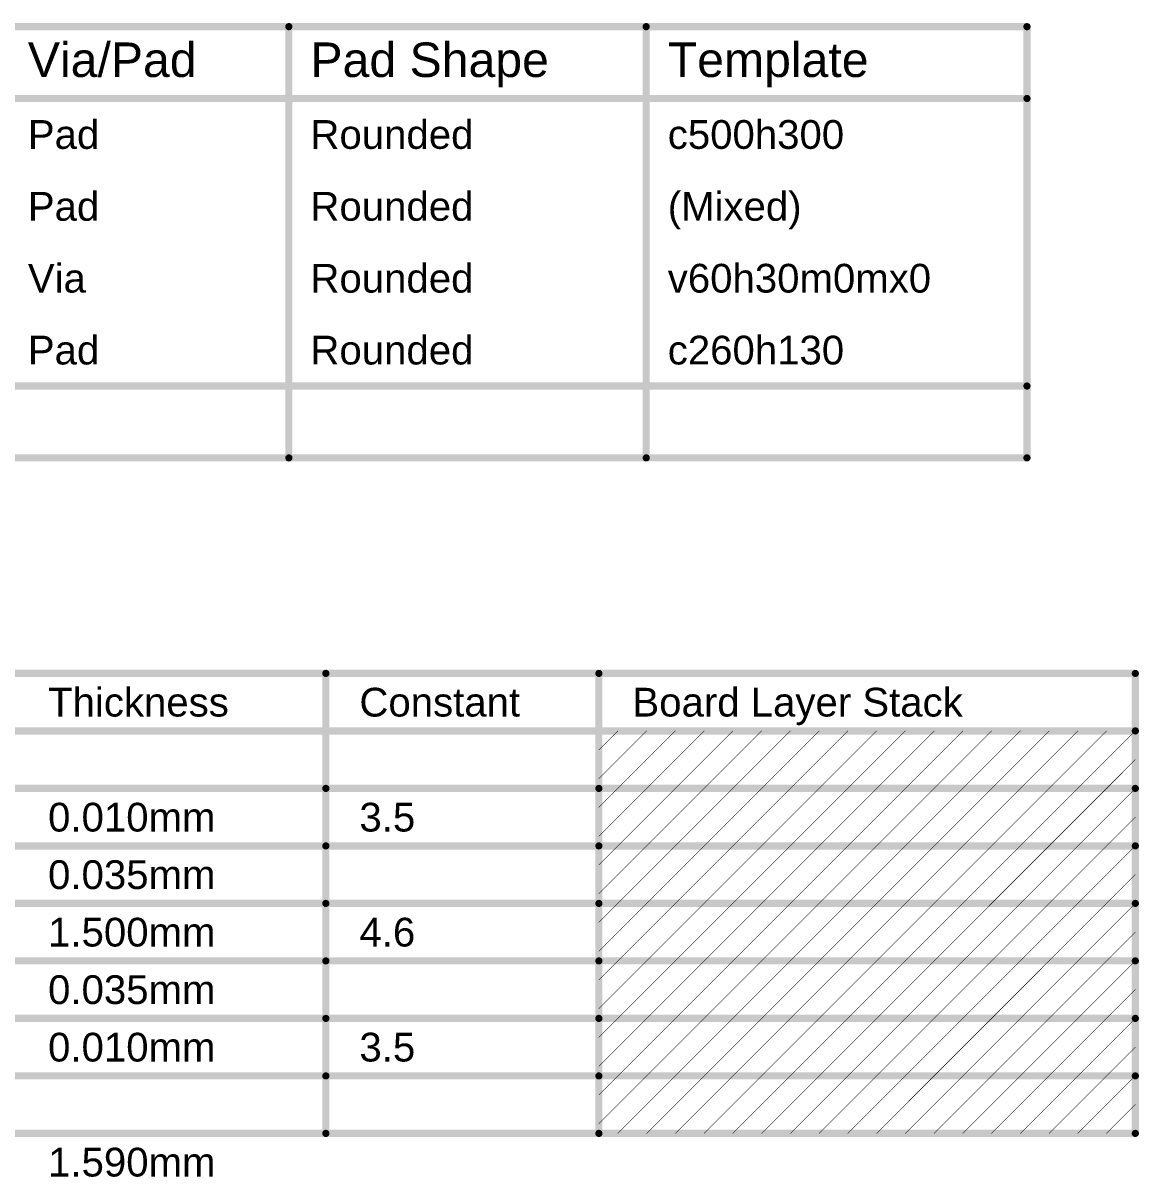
# Model space of a CAD drawing. Header units: inches. Extents: x -4 to 182, y -4 to 85.
# Drawn here: x 123.1 to 182.2, y 23.7 to 84.9 of the extents above; entities that cross this region are included whole.
import ezdxf

# ---------------------------------------------------------------- set-up
doc = ezdxf.new("R2010")
doc.units = ezdxf.units.IN
doc.layers.add('Drill Drawing', color=1, linetype='Continuous')
doc.layers.add('Fabrication', color=76, linetype='Continuous')
doc.styles.add('Arial', font='', dxfattribs={"height": 0.2})
doc.styles.get('Arial').set_extended_font_data('Arial')

msp = doc.modelspace()

# ---------------------------------------------------------------- linework, layer by layer
at = {"layer": 'Drill Drawing'}
for points in [[(-3.543, 84.696, 0.381, 0.381, 0), (176.291, 84.696, 0.381, 0.381, 0)], [(137.16, 61.836, 0.381, 0.381, 0), (137.16, 84.696, 0.381, 0.381, 0)], [(156.103, 61.836, 0.381, 0.381, 0), (156.103, 84.696, 0.381, 0.381, 0)], [(176.291, 61.836, 0.381, 0.381, 0), (176.291, 84.696, 0.381, 0.381, 0)], [(-3.543, 80.886, 0.381, 0.381, 0), (176.291, 80.886, 0.381, 0.381, 0)], [(-3.543, 65.646, 0.381, 0.381, 0), (176.291, 65.646, 0.381, 0.381, 0)], [(-3.543, 61.836, 0.381, 0.381, 0), (176.291, 61.836, 0.381, 0.381, 0)]]:
    msp.add_lwpolyline(points, format="xyseb", dxfattribs=at)
for points in [[(137.064, 84.696, 0.191, 0.191, 1), (137.255, 84.696, 0.191, 0.191, 1)], [(156.008, 84.696, 0.191, 0.191, 1), (156.198, 84.696, 0.191, 0.191, 1)], [(176.195, 84.696, 0.191, 0.191, 1), (176.386, 84.696, 0.191, 0.191, 1)], [(176.195, 84.696, 0.191, 0.191, 1), (176.386, 84.696, 0.191, 0.191, 1)], [(176.195, 80.886, 0.191, 0.191, 1), (176.386, 80.886, 0.191, 0.191, 1)], [(176.195, 65.646, 0.191, 0.191, 1), (176.386, 65.646, 0.191, 0.191, 1)], [(137.064, 61.836, 0.191, 0.191, 1), (137.255, 61.836, 0.191, 0.191, 1)], [(156.008, 61.836, 0.191, 0.191, 1), (156.198, 61.836, 0.191, 0.191, 1)], [(176.195, 61.836, 0.191, 0.191, 1), (176.386, 61.836, 0.191, 0.191, 1)], [(176.195, 61.836, 0.191, 0.191, 1), (176.386, 61.836, 0.191, 0.191, 1)]]:
    msp.add_lwpolyline(points, format="xyseb", close=True, dxfattribs=at)
at = {"layer": 'Fabrication'}
for points in [[(66.75, 50.411, 0.381, 0.381, 0), (182.035, 50.411, 0.381, 0.381, 0)], [(139.121, 26.027, 0.381, 0.381, 0), (139.121, 50.411, 0.381, 0.381, 0)], [(153.595, 26.027, 0.381, 0.381, 0), (153.595, 50.411, 0.381, 0.381, 0)], [(182.035, 26.027, 0.381, 0.381, 0), (182.035, 50.411, 0.381, 0.381, 0)], [(66.75, 47.363, 0.381, 0.381, 0), (182.035, 47.363, 0.381, 0.381, 0)], [(153.595, 46.355, 0.0254, 0.0254, 0), (154.603, 47.363, 0.0254, 0.0254, 0)], [(153.595, 44.831, 0.0254, 0.0254, 0), (156.127, 47.363, 0.0254, 0.0254, 0)], [(154.603, 44.315, 0.0254, 0.0254, 0), (157.651, 47.363, 0.0254, 0.0254, 0)], [(156.127, 44.315, 0.0254, 0.0254, 0), (159.175, 47.363, 0.0254, 0.0254, 0)], [(157.651, 44.315, 0.0254, 0.0254, 0), (160.699, 47.363, 0.0254, 0.0254, 0)], [(159.175, 44.315, 0.0254, 0.0254, 0), (162.223, 47.363, 0.0254, 0.0254, 0)], [(160.699, 44.315, 0.0254, 0.0254, 0), (163.747, 47.363, 0.0254, 0.0254, 0)], [(162.223, 44.315, 0.0254, 0.0254, 0), (165.271, 47.363, 0.0254, 0.0254, 0)], [(163.747, 44.315, 0.0254, 0.0254, 0), (166.795, 47.363, 0.0254, 0.0254, 0)], [(165.271, 44.315, 0.0254, 0.0254, 0), (168.319, 47.363, 0.0254, 0.0254, 0)], [(166.795, 44.315, 0.0254, 0.0254, 0), (169.843, 47.363, 0.0254, 0.0254, 0)], [(168.319, 44.315, 0.0254, 0.0254, 0), (171.367, 47.363, 0.0254, 0.0254, 0)], [(169.843, 44.315, 0.0254, 0.0254, 0), (172.891, 47.363, 0.0254, 0.0254, 0)], [(171.367, 44.315, 0.0254, 0.0254, 0), (174.415, 47.363, 0.0254, 0.0254, 0)], [(172.891, 44.315, 0.0254, 0.0254, 0), (175.939, 47.363, 0.0254, 0.0254, 0)], [(174.415, 44.315, 0.0254, 0.0254, 0), (177.463, 47.363, 0.0254, 0.0254, 0)], [(175.939, 44.315, 0.0254, 0.0254, 0), (178.987, 47.363, 0.0254, 0.0254, 0)], [(177.463, 44.315, 0.0254, 0.0254, 0), (180.511, 47.363, 0.0254, 0.0254, 0)], [(178.987, 44.315, 0.0254, 0.0254, 0), (182.035, 47.363, 0.0254, 0.0254, 0)], [(180.511, 44.315, 0.0254, 0.0254, 0), (182.035, 45.839, 0.0254, 0.0254, 0)], [(122.615, 44.315, 0.381, 0.381, 0), (139.121, 44.315, 0.381, 0.381, 0)], [(139.121, 44.315, 0.381, 0.381, 0), (153.595, 44.315, 0.381, 0.381, 0)], [(153.595, 44.315, 0.381, 0.381, 0), (182.035, 44.315, 0.381, 0.381, 0)], [(153.595, 43.307, 0.0254, 0.0254, 0), (154.603, 44.315, 0.0254, 0.0254, 0)], [(153.595, 41.783, 0.0254, 0.0254, 0), (156.127, 44.315, 0.0254, 0.0254, 0)], [(154.603, 41.267, 0.0254, 0.0254, 0), (157.651, 44.315, 0.0254, 0.0254, 0)], [(156.127, 41.267, 0.0254, 0.0254, 0), (159.175, 44.315, 0.0254, 0.0254, 0)], [(157.651, 41.267, 0.0254, 0.0254, 0), (160.699, 44.315, 0.0254, 0.0254, 0)], [(159.175, 41.267, 0.0254, 0.0254, 0), (162.223, 44.315, 0.0254, 0.0254, 0)], [(160.699, 41.267, 0.0254, 0.0254, 0), (163.747, 44.315, 0.0254, 0.0254, 0)], [(162.223, 41.267, 0.0254, 0.0254, 0), (165.271, 44.315, 0.0254, 0.0254, 0)], [(163.747, 41.267, 0.0254, 0.0254, 0), (166.795, 44.315, 0.0254, 0.0254, 0)], [(165.271, 41.267, 0.0254, 0.0254, 0), (168.319, 44.315, 0.0254, 0.0254, 0)], [(166.795, 41.267, 0.0254, 0.0254, 0), (169.843, 44.315, 0.0254, 0.0254, 0)], [(168.319, 41.267, 0.0254, 0.0254, 0), (171.367, 44.315, 0.0254, 0.0254, 0)], [(169.843, 41.267, 0.0254, 0.0254, 0), (172.891, 44.315, 0.0254, 0.0254, 0)], [(171.367, 41.267, 0.0254, 0.0254, 0), (174.415, 44.315, 0.0254, 0.0254, 0)], [(172.891, 41.267, 0.0254, 0.0254, 0), (175.939, 44.315, 0.0254, 0.0254, 0)], [(174.415, 41.267, 0.0254, 0.0254, 0), (177.463, 44.315, 0.0254, 0.0254, 0)], [(175.939, 41.267, 0.0254, 0.0254, 0), (178.987, 44.315, 0.0254, 0.0254, 0)], [(177.463, 41.267, 0.0254, 0.0254, 0), (180.511, 44.315, 0.0254, 0.0254, 0)], [(178.987, 41.267, 0.0254, 0.0254, 0), (182.035, 44.315, 0.0254, 0.0254, 0)], [(180.511, 41.267, 0.0254, 0.0254, 0), (182.035, 42.791, 0.0254, 0.0254, 0)], [(122.615, 41.267, 0.381, 0.381, 0), (139.121, 41.267, 0.381, 0.381, 0)], [(139.121, 41.267, 0.381, 0.381, 0), (153.595, 41.267, 0.381, 0.381, 0)], [(153.595, 41.267, 0.381, 0.381, 0), (182.035, 41.267, 0.381, 0.381, 0)], [(153.595, 40.259, 0.0254, 0.0254, 0), (154.603, 41.267, 0.0254, 0.0254, 0)], [(153.595, 38.735, 0.0254, 0.0254, 0), (156.127, 41.267, 0.0254, 0.0254, 0)], [(154.603, 38.219, 0.0254, 0.0254, 0), (157.651, 41.267, 0.0254, 0.0254, 0)], [(156.127, 38.219, 0.0254, 0.0254, 0), (159.175, 41.267, 0.0254, 0.0254, 0)], [(157.651, 38.219, 0.0254, 0.0254, 0), (160.699, 41.267, 0.0254, 0.0254, 0)], [(159.175, 38.219, 0.0254, 0.0254, 0), (162.223, 41.267, 0.0254, 0.0254, 0)], [(160.699, 38.219, 0.0254, 0.0254, 0), (163.747, 41.267, 0.0254, 0.0254, 0)], [(162.223, 38.219, 0.0254, 0.0254, 0), (165.271, 41.267, 0.0254, 0.0254, 0)], [(163.747, 38.219, 0.0254, 0.0254, 0), (166.795, 41.267, 0.0254, 0.0254, 0)], [(165.271, 38.219, 0.0254, 0.0254, 0), (168.319, 41.267, 0.0254, 0.0254, 0)], [(166.795, 38.219, 0.0254, 0.0254, 0), (169.843, 41.267, 0.0254, 0.0254, 0)], [(168.319, 38.219, 0.0254, 0.0254, 0), (171.367, 41.267, 0.0254, 0.0254, 0)], [(169.843, 38.219, 0.0254, 0.0254, 0), (172.891, 41.267, 0.0254, 0.0254, 0)], [(171.367, 38.219, 0.0254, 0.0254, 0), (174.415, 41.267, 0.0254, 0.0254, 0)], [(172.891, 38.219, 0.0254, 0.0254, 0), (175.939, 41.267, 0.0254, 0.0254, 0)], [(174.415, 38.219, 0.0254, 0.0254, 0), (177.463, 41.267, 0.0254, 0.0254, 0)], [(175.939, 38.219, 0.0254, 0.0254, 0), (178.987, 41.267, 0.0254, 0.0254, 0)], [(177.463, 38.219, 0.0254, 0.0254, 0), (180.511, 41.267, 0.0254, 0.0254, 0)], [(178.987, 38.219, 0.0254, 0.0254, 0), (182.035, 41.267, 0.0254, 0.0254, 0)], [(180.511, 38.219, 0.0254, 0.0254, 0), (182.035, 39.743, 0.0254, 0.0254, 0)], [(122.615, 38.219, 0.381, 0.381, 0), (139.121, 38.219, 0.381, 0.381, 0)], [(139.121, 38.219, 0.381, 0.381, 0), (153.595, 38.219, 0.381, 0.381, 0)], [(153.595, 38.219, 0.381, 0.381, 0), (182.035, 38.219, 0.381, 0.381, 0)], [(153.595, 37.211, 0.0254, 0.0254, 0), (154.603, 38.219, 0.0254, 0.0254, 0)], [(153.595, 35.687, 0.0254, 0.0254, 0), (156.127, 38.219, 0.0254, 0.0254, 0)], [(154.603, 35.171, 0.0254, 0.0254, 0), (157.651, 38.219, 0.0254, 0.0254, 0)], [(156.127, 35.171, 0.0254, 0.0254, 0), (159.175, 38.219, 0.0254, 0.0254, 0)], [(157.651, 35.171, 0.0254, 0.0254, 0), (160.699, 38.219, 0.0254, 0.0254, 0)], [(159.175, 35.171, 0.0254, 0.0254, 0), (162.223, 38.219, 0.0254, 0.0254, 0)], [(160.699, 35.171, 0.0254, 0.0254, 0), (163.747, 38.219, 0.0254, 0.0254, 0)], [(162.223, 35.171, 0.0254, 0.0254, 0), (165.271, 38.219, 0.0254, 0.0254, 0)], [(163.747, 35.171, 0.0254, 0.0254, 0), (166.795, 38.219, 0.0254, 0.0254, 0)], [(165.271, 35.171, 0.0254, 0.0254, 0), (168.319, 38.219, 0.0254, 0.0254, 0)], [(166.795, 35.171, 0.0254, 0.0254, 0), (169.843, 38.219, 0.0254, 0.0254, 0)], [(168.319, 35.171, 0.0254, 0.0254, 0), (171.367, 38.219, 0.0254, 0.0254, 0)], [(169.843, 35.171, 0.0254, 0.0254, 0), (172.891, 38.219, 0.0254, 0.0254, 0)], [(171.367, 35.171, 0.0254, 0.0254, 0), (174.415, 38.219, 0.0254, 0.0254, 0)], [(172.891, 35.171, 0.0254, 0.0254, 0), (175.939, 38.219, 0.0254, 0.0254, 0)], [(174.415, 35.171, 0.0254, 0.0254, 0), (177.463, 38.219, 0.0254, 0.0254, 0)], [(175.939, 35.171, 0.0254, 0.0254, 0), (178.987, 38.219, 0.0254, 0.0254, 0)], [(177.463, 35.171, 0.0254, 0.0254, 0), (180.511, 38.219, 0.0254, 0.0254, 0)], [(178.987, 35.171, 0.0254, 0.0254, 0), (182.035, 38.219, 0.0254, 0.0254, 0)], [(180.511, 35.171, 0.0254, 0.0254, 0), (182.035, 36.695, 0.0254, 0.0254, 0)], [(122.615, 35.171, 0.381, 0.381, 0), (139.121, 35.171, 0.381, 0.381, 0)], [(139.121, 35.171, 0.381, 0.381, 0), (153.595, 35.171, 0.381, 0.381, 0)], [(153.595, 35.171, 0.381, 0.381, 0), (182.035, 35.171, 0.381, 0.381, 0)], [(153.595, 34.163, 0.0254, 0.0254, 0), (154.603, 35.171, 0.0254, 0.0254, 0)], [(153.595, 32.639, 0.0254, 0.0254, 0), (156.127, 35.171, 0.0254, 0.0254, 0)], [(154.603, 32.123, 0.0254, 0.0254, 0), (157.651, 35.171, 0.0254, 0.0254, 0)], [(156.127, 32.123, 0.0254, 0.0254, 0), (159.175, 35.171, 0.0254, 0.0254, 0)], [(157.651, 32.123, 0.0254, 0.0254, 0), (160.699, 35.171, 0.0254, 0.0254, 0)], [(159.175, 32.123, 0.0254, 0.0254, 0), (162.223, 35.171, 0.0254, 0.0254, 0)], [(160.699, 32.123, 0.0254, 0.0254, 0), (163.747, 35.171, 0.0254, 0.0254, 0)], [(162.223, 32.123, 0.0254, 0.0254, 0), (165.271, 35.171, 0.0254, 0.0254, 0)], [(163.747, 32.123, 0.0254, 0.0254, 0), (166.795, 35.171, 0.0254, 0.0254, 0)], [(165.271, 32.123, 0.0254, 0.0254, 0), (168.319, 35.171, 0.0254, 0.0254, 0)], [(166.795, 32.123, 0.0254, 0.0254, 0), (169.843, 35.171, 0.0254, 0.0254, 0)], [(168.319, 32.123, 0.0254, 0.0254, 0), (171.367, 35.171, 0.0254, 0.0254, 0)], [(169.843, 32.123, 0.0254, 0.0254, 0), (172.891, 35.171, 0.0254, 0.0254, 0)], [(171.367, 32.123, 0.0254, 0.0254, 0), (174.415, 35.171, 0.0254, 0.0254, 0)], [(172.891, 32.123, 0.0254, 0.0254, 0), (175.939, 35.171, 0.0254, 0.0254, 0)], [(174.415, 32.123, 0.0254, 0.0254, 0), (177.463, 35.171, 0.0254, 0.0254, 0)], [(175.939, 32.123, 0.0254, 0.0254, 0), (178.987, 35.171, 0.0254, 0.0254, 0)], [(177.463, 32.123, 0.0254, 0.0254, 0), (180.511, 35.171, 0.0254, 0.0254, 0)], [(178.987, 32.123, 0.0254, 0.0254, 0), (182.035, 35.171, 0.0254, 0.0254, 0)], [(180.511, 32.123, 0.0254, 0.0254, 0), (182.035, 33.647, 0.0254, 0.0254, 0)], [(122.615, 32.123, 0.381, 0.381, 0), (139.121, 32.123, 0.381, 0.381, 0)], [(139.121, 32.123, 0.381, 0.381, 0), (153.595, 32.123, 0.381, 0.381, 0)], [(153.595, 32.123, 0.381, 0.381, 0), (182.035, 32.123, 0.381, 0.381, 0)], [(153.595, 31.115, 0.0254, 0.0254, 0), (154.603, 32.123, 0.0254, 0.0254, 0)], [(153.595, 29.591, 0.0254, 0.0254, 0), (156.127, 32.123, 0.0254, 0.0254, 0)], [(154.603, 29.075, 0.0254, 0.0254, 0), (157.651, 32.123, 0.0254, 0.0254, 0)], [(156.127, 29.075, 0.0254, 0.0254, 0), (159.175, 32.123, 0.0254, 0.0254, 0)], [(157.651, 29.075, 0.0254, 0.0254, 0), (160.699, 32.123, 0.0254, 0.0254, 0)], [(159.175, 29.075, 0.0254, 0.0254, 0), (162.223, 32.123, 0.0254, 0.0254, 0)], [(160.699, 29.075, 0.0254, 0.0254, 0), (163.747, 32.123, 0.0254, 0.0254, 0)], [(162.223, 29.075, 0.0254, 0.0254, 0), (165.271, 32.123, 0.0254, 0.0254, 0)], [(163.747, 29.075, 0.0254, 0.0254, 0), (166.795, 32.123, 0.0254, 0.0254, 0)], [(165.271, 29.075, 0.0254, 0.0254, 0), (168.319, 32.123, 0.0254, 0.0254, 0)], [(166.795, 29.075, 0.0254, 0.0254, 0), (169.843, 32.123, 0.0254, 0.0254, 0)], [(168.319, 29.075, 0.0254, 0.0254, 0), (171.367, 32.123, 0.0254, 0.0254, 0)], [(169.843, 29.075, 0.0254, 0.0254, 0), (172.891, 32.123, 0.0254, 0.0254, 0)], [(171.367, 29.075, 0.0254, 0.0254, 0), (174.415, 32.123, 0.0254, 0.0254, 0)], [(172.891, 29.075, 0.0254, 0.0254, 0), (175.939, 32.123, 0.0254, 0.0254, 0)], [(174.415, 29.075, 0.0254, 0.0254, 0), (177.463, 32.123, 0.0254, 0.0254, 0)], [(175.939, 29.075, 0.0254, 0.0254, 0), (178.987, 32.123, 0.0254, 0.0254, 0)], [(177.463, 29.075, 0.0254, 0.0254, 0), (180.511, 32.123, 0.0254, 0.0254, 0)], [(178.987, 29.075, 0.0254, 0.0254, 0), (182.035, 32.123, 0.0254, 0.0254, 0)], [(180.511, 29.075, 0.0254, 0.0254, 0), (182.035, 30.599, 0.0254, 0.0254, 0)], [(122.615, 29.075, 0.381, 0.381, 0), (139.121, 29.075, 0.381, 0.381, 0)], [(139.121, 29.075, 0.381, 0.381, 0), (153.595, 29.075, 0.381, 0.381, 0)], [(153.595, 29.075, 0.381, 0.381, 0), (182.035, 29.075, 0.381, 0.381, 0)], [(153.595, 28.067, 0.0254, 0.0254, 0), (154.603, 29.075, 0.0254, 0.0254, 0)], [(153.595, 26.543, 0.0254, 0.0254, 0), (156.127, 29.075, 0.0254, 0.0254, 0)], [(154.603, 26.027, 0.0254, 0.0254, 0), (157.651, 29.075, 0.0254, 0.0254, 0)], [(156.127, 26.027, 0.0254, 0.0254, 0), (159.175, 29.075, 0.0254, 0.0254, 0)], [(157.651, 26.027, 0.0254, 0.0254, 0), (160.699, 29.075, 0.0254, 0.0254, 0)], [(159.175, 26.027, 0.0254, 0.0254, 0), (162.223, 29.075, 0.0254, 0.0254, 0)], [(160.699, 26.027, 0.0254, 0.0254, 0), (163.747, 29.075, 0.0254, 0.0254, 0)], [(162.223, 26.027, 0.0254, 0.0254, 0), (165.271, 29.075, 0.0254, 0.0254, 0)], [(163.747, 26.027, 0.0254, 0.0254, 0), (166.795, 29.075, 0.0254, 0.0254, 0)], [(165.271, 26.027, 0.0254, 0.0254, 0), (168.319, 29.075, 0.0254, 0.0254, 0)], [(166.795, 26.027, 0.0254, 0.0254, 0), (169.843, 29.075, 0.0254, 0.0254, 0)], [(168.319, 26.027, 0.0254, 0.0254, 0), (171.367, 29.075, 0.0254, 0.0254, 0)], [(169.843, 26.027, 0.0254, 0.0254, 0), (172.891, 29.075, 0.0254, 0.0254, 0)], [(171.367, 26.027, 0.0254, 0.0254, 0), (174.415, 29.075, 0.0254, 0.0254, 0)], [(172.891, 26.027, 0.0254, 0.0254, 0), (175.939, 29.075, 0.0254, 0.0254, 0)], [(174.415, 26.027, 0.0254, 0.0254, 0), (177.463, 29.075, 0.0254, 0.0254, 0)], [(175.939, 26.027, 0.0254, 0.0254, 0), (178.987, 29.075, 0.0254, 0.0254, 0)], [(177.463, 26.027, 0.0254, 0.0254, 0), (180.511, 29.075, 0.0254, 0.0254, 0)], [(178.987, 26.027, 0.0254, 0.0254, 0), (182.035, 29.075, 0.0254, 0.0254, 0)], [(180.511, 26.027, 0.0254, 0.0254, 0), (182.035, 27.551, 0.0254, 0.0254, 0)], [(122.615, 26.027, 0.381, 0.381, 0), (139.121, 26.027, 0.381, 0.381, 0)], [(139.121, 26.027, 0.381, 0.381, 0), (153.595, 26.027, 0.381, 0.381, 0)], [(153.595, 26.027, 0.381, 0.381, 0), (182.035, 26.027, 0.381, 0.381, 0)]]:
    msp.add_lwpolyline(points, format="xyseb", dxfattribs=at)
for points in [[(139.025, 50.411, 0.191, 0.191, 1), (139.216, 50.411, 0.191, 0.191, 1)], [(153.5, 50.411, 0.191, 0.191, 1), (153.69, 50.411, 0.191, 0.191, 1)], [(181.94, 50.411, 0.191, 0.191, 1), (182.13, 50.411, 0.191, 0.191, 1)], [(181.94, 50.411, 0.191, 0.191, 1), (182.13, 50.411, 0.191, 0.191, 1)], [(154.597, 47.363, 0.0127, 0.0127, 1), (154.609, 47.363, 0.0127, 0.0127, 1)], [(156.121, 47.363, 0.0127, 0.0127, 1), (156.133, 47.363, 0.0127, 0.0127, 1)], [(157.645, 47.363, 0.0127, 0.0127, 1), (157.657, 47.363, 0.0127, 0.0127, 1)], [(159.169, 47.363, 0.0127, 0.0127, 1), (159.181, 47.363, 0.0127, 0.0127, 1)], [(160.693, 47.363, 0.0127, 0.0127, 1), (160.705, 47.363, 0.0127, 0.0127, 1)], [(162.217, 47.363, 0.0127, 0.0127, 1), (162.229, 47.363, 0.0127, 0.0127, 1)], [(163.741, 47.363, 0.0127, 0.0127, 1), (163.753, 47.363, 0.0127, 0.0127, 1)], [(165.265, 47.363, 0.0127, 0.0127, 1), (165.277, 47.363, 0.0127, 0.0127, 1)], [(166.789, 47.363, 0.0127, 0.0127, 1), (166.801, 47.363, 0.0127, 0.0127, 1)], [(168.313, 47.363, 0.0127, 0.0127, 1), (168.325, 47.363, 0.0127, 0.0127, 1)], [(169.837, 47.363, 0.0127, 0.0127, 1), (169.849, 47.363, 0.0127, 0.0127, 1)], [(171.361, 47.363, 0.0127, 0.0127, 1), (171.373, 47.363, 0.0127, 0.0127, 1)], [(172.885, 47.363, 0.0127, 0.0127, 1), (172.897, 47.363, 0.0127, 0.0127, 1)], [(174.409, 47.363, 0.0127, 0.0127, 1), (174.421, 47.363, 0.0127, 0.0127, 1)], [(175.933, 47.363, 0.0127, 0.0127, 1), (175.945, 47.363, 0.0127, 0.0127, 1)], [(177.457, 47.363, 0.0127, 0.0127, 1), (177.469, 47.363, 0.0127, 0.0127, 1)], [(178.981, 47.363, 0.0127, 0.0127, 1), (178.993, 47.363, 0.0127, 0.0127, 1)], [(180.505, 47.363, 0.0127, 0.0127, 1), (180.517, 47.363, 0.0127, 0.0127, 1)], [(181.94, 47.363, 0.191, 0.191, 1), (182.13, 47.363, 0.191, 0.191, 1)], [(182.029, 47.363, 0.0127, 0.0127, 1), (182.041, 47.363, 0.0127, 0.0127, 1)], [(153.589, 46.355, 0.0127, 0.0127, 1), (153.602, 46.355, 0.0127, 0.0127, 1)], [(182.029, 45.839, 0.0127, 0.0127, 1), (182.041, 45.839, 0.0127, 0.0127, 1)], [(153.589, 44.831, 0.0127, 0.0127, 1), (153.602, 44.831, 0.0127, 0.0127, 1)], [(139.025, 44.315, 0.191, 0.191, 1), (139.216, 44.315, 0.191, 0.191, 1)], [(139.025, 44.315, 0.191, 0.191, 1), (139.216, 44.315, 0.191, 0.191, 1)], [(153.5, 44.315, 0.191, 0.191, 1), (153.69, 44.315, 0.191, 0.191, 1)], [(153.5, 44.315, 0.191, 0.191, 1), (153.69, 44.315, 0.191, 0.191, 1)], [(154.597, 44.315, 0.0127, 0.0127, 1), (154.609, 44.315, 0.0127, 0.0127, 1)], [(154.597, 44.315, 0.0127, 0.0127, 1), (154.609, 44.315, 0.0127, 0.0127, 1)], [(156.121, 44.315, 0.0127, 0.0127, 1), (156.133, 44.315, 0.0127, 0.0127, 1)], [(156.121, 44.315, 0.0127, 0.0127, 1), (156.133, 44.315, 0.0127, 0.0127, 1)], [(157.645, 44.315, 0.0127, 0.0127, 1), (157.657, 44.315, 0.0127, 0.0127, 1)], [(157.645, 44.315, 0.0127, 0.0127, 1), (157.657, 44.315, 0.0127, 0.0127, 1)], [(159.169, 44.315, 0.0127, 0.0127, 1), (159.181, 44.315, 0.0127, 0.0127, 1)], [(159.169, 44.315, 0.0127, 0.0127, 1), (159.181, 44.315, 0.0127, 0.0127, 1)], [(160.693, 44.315, 0.0127, 0.0127, 1), (160.705, 44.315, 0.0127, 0.0127, 1)], [(160.693, 44.315, 0.0127, 0.0127, 1), (160.705, 44.315, 0.0127, 0.0127, 1)], [(162.217, 44.315, 0.0127, 0.0127, 1), (162.229, 44.315, 0.0127, 0.0127, 1)], [(162.217, 44.315, 0.0127, 0.0127, 1), (162.229, 44.315, 0.0127, 0.0127, 1)], [(163.741, 44.315, 0.0127, 0.0127, 1), (163.753, 44.315, 0.0127, 0.0127, 1)], [(163.741, 44.315, 0.0127, 0.0127, 1), (163.753, 44.315, 0.0127, 0.0127, 1)], [(165.265, 44.315, 0.0127, 0.0127, 1), (165.277, 44.315, 0.0127, 0.0127, 1)], [(165.265, 44.315, 0.0127, 0.0127, 1), (165.277, 44.315, 0.0127, 0.0127, 1)], [(166.789, 44.315, 0.0127, 0.0127, 1), (166.801, 44.315, 0.0127, 0.0127, 1)], [(166.789, 44.315, 0.0127, 0.0127, 1), (166.801, 44.315, 0.0127, 0.0127, 1)], [(168.313, 44.315, 0.0127, 0.0127, 1), (168.325, 44.315, 0.0127, 0.0127, 1)], [(168.313, 44.315, 0.0127, 0.0127, 1), (168.325, 44.315, 0.0127, 0.0127, 1)], [(169.837, 44.315, 0.0127, 0.0127, 1), (169.849, 44.315, 0.0127, 0.0127, 1)], [(169.837, 44.315, 0.0127, 0.0127, 1), (169.849, 44.315, 0.0127, 0.0127, 1)], [(171.361, 44.315, 0.0127, 0.0127, 1), (171.373, 44.315, 0.0127, 0.0127, 1)], [(171.361, 44.315, 0.0127, 0.0127, 1), (171.373, 44.315, 0.0127, 0.0127, 1)], [(172.885, 44.315, 0.0127, 0.0127, 1), (172.897, 44.315, 0.0127, 0.0127, 1)], [(172.885, 44.315, 0.0127, 0.0127, 1), (172.897, 44.315, 0.0127, 0.0127, 1)], [(174.409, 44.315, 0.0127, 0.0127, 1), (174.421, 44.315, 0.0127, 0.0127, 1)], [(174.409, 44.315, 0.0127, 0.0127, 1), (174.421, 44.315, 0.0127, 0.0127, 1)], [(175.933, 44.315, 0.0127, 0.0127, 1), (175.945, 44.315, 0.0127, 0.0127, 1)], [(175.933, 44.315, 0.0127, 0.0127, 1), (175.945, 44.315, 0.0127, 0.0127, 1)], [(177.457, 44.315, 0.0127, 0.0127, 1), (177.469, 44.315, 0.0127, 0.0127, 1)], [(177.457, 44.315, 0.0127, 0.0127, 1), (177.469, 44.315, 0.0127, 0.0127, 1)], [(178.981, 44.315, 0.0127, 0.0127, 1), (178.993, 44.315, 0.0127, 0.0127, 1)], [(178.981, 44.315, 0.0127, 0.0127, 1), (178.993, 44.315, 0.0127, 0.0127, 1)], [(180.505, 44.315, 0.0127, 0.0127, 1), (180.517, 44.315, 0.0127, 0.0127, 1)], [(180.505, 44.315, 0.0127, 0.0127, 1), (180.517, 44.315, 0.0127, 0.0127, 1)], [(181.94, 44.315, 0.191, 0.191, 1), (182.13, 44.315, 0.191, 0.191, 1)], [(182.029, 44.315, 0.0127, 0.0127, 1), (182.041, 44.315, 0.0127, 0.0127, 1)], [(153.589, 43.307, 0.0127, 0.0127, 1), (153.602, 43.307, 0.0127, 0.0127, 1)], [(182.029, 42.791, 0.0127, 0.0127, 1), (182.041, 42.791, 0.0127, 0.0127, 1)], [(153.589, 41.783, 0.0127, 0.0127, 1), (153.602, 41.783, 0.0127, 0.0127, 1)], [(139.025, 41.267, 0.191, 0.191, 1), (139.216, 41.267, 0.191, 0.191, 1)], [(139.025, 41.267, 0.191, 0.191, 1), (139.216, 41.267, 0.191, 0.191, 1)], [(153.5, 41.267, 0.191, 0.191, 1), (153.69, 41.267, 0.191, 0.191, 1)], [(153.5, 41.267, 0.191, 0.191, 1), (153.69, 41.267, 0.191, 0.191, 1)], [(154.597, 41.267, 0.0127, 0.0127, 1), (154.609, 41.267, 0.0127, 0.0127, 1)], [(154.597, 41.267, 0.0127, 0.0127, 1), (154.609, 41.267, 0.0127, 0.0127, 1)], [(156.121, 41.267, 0.0127, 0.0127, 1), (156.133, 41.267, 0.0127, 0.0127, 1)], [(156.121, 41.267, 0.0127, 0.0127, 1), (156.133, 41.267, 0.0127, 0.0127, 1)], [(157.645, 41.267, 0.0127, 0.0127, 1), (157.657, 41.267, 0.0127, 0.0127, 1)], [(157.645, 41.267, 0.0127, 0.0127, 1), (157.657, 41.267, 0.0127, 0.0127, 1)], [(159.169, 41.267, 0.0127, 0.0127, 1), (159.181, 41.267, 0.0127, 0.0127, 1)], [(159.169, 41.267, 0.0127, 0.0127, 1), (159.181, 41.267, 0.0127, 0.0127, 1)], [(160.693, 41.267, 0.0127, 0.0127, 1), (160.705, 41.267, 0.0127, 0.0127, 1)], [(160.693, 41.267, 0.0127, 0.0127, 1), (160.705, 41.267, 0.0127, 0.0127, 1)], [(162.217, 41.267, 0.0127, 0.0127, 1), (162.229, 41.267, 0.0127, 0.0127, 1)], [(162.217, 41.267, 0.0127, 0.0127, 1), (162.229, 41.267, 0.0127, 0.0127, 1)], [(163.741, 41.267, 0.0127, 0.0127, 1), (163.753, 41.267, 0.0127, 0.0127, 1)], [(163.741, 41.267, 0.0127, 0.0127, 1), (163.753, 41.267, 0.0127, 0.0127, 1)], [(165.265, 41.267, 0.0127, 0.0127, 1), (165.277, 41.267, 0.0127, 0.0127, 1)], [(165.265, 41.267, 0.0127, 0.0127, 1), (165.277, 41.267, 0.0127, 0.0127, 1)], [(166.789, 41.267, 0.0127, 0.0127, 1), (166.801, 41.267, 0.0127, 0.0127, 1)], [(166.789, 41.267, 0.0127, 0.0127, 1), (166.801, 41.267, 0.0127, 0.0127, 1)], [(168.313, 41.267, 0.0127, 0.0127, 1), (168.325, 41.267, 0.0127, 0.0127, 1)], [(168.313, 41.267, 0.0127, 0.0127, 1), (168.325, 41.267, 0.0127, 0.0127, 1)], [(169.837, 41.267, 0.0127, 0.0127, 1), (169.849, 41.267, 0.0127, 0.0127, 1)], [(169.837, 41.267, 0.0127, 0.0127, 1), (169.849, 41.267, 0.0127, 0.0127, 1)], [(171.361, 41.267, 0.0127, 0.0127, 1), (171.373, 41.267, 0.0127, 0.0127, 1)], [(171.361, 41.267, 0.0127, 0.0127, 1), (171.373, 41.267, 0.0127, 0.0127, 1)], [(172.885, 41.267, 0.0127, 0.0127, 1), (172.897, 41.267, 0.0127, 0.0127, 1)], [(172.885, 41.267, 0.0127, 0.0127, 1), (172.897, 41.267, 0.0127, 0.0127, 1)], [(174.409, 41.267, 0.0127, 0.0127, 1), (174.421, 41.267, 0.0127, 0.0127, 1)], [(174.409, 41.267, 0.0127, 0.0127, 1), (174.421, 41.267, 0.0127, 0.0127, 1)], [(175.933, 41.267, 0.0127, 0.0127, 1), (175.945, 41.267, 0.0127, 0.0127, 1)], [(175.933, 41.267, 0.0127, 0.0127, 1), (175.945, 41.267, 0.0127, 0.0127, 1)], [(177.457, 41.267, 0.0127, 0.0127, 1), (177.469, 41.267, 0.0127, 0.0127, 1)], [(177.457, 41.267, 0.0127, 0.0127, 1), (177.469, 41.267, 0.0127, 0.0127, 1)], [(178.981, 41.267, 0.0127, 0.0127, 1), (178.993, 41.267, 0.0127, 0.0127, 1)], [(178.981, 41.267, 0.0127, 0.0127, 1), (178.993, 41.267, 0.0127, 0.0127, 1)], [(180.505, 41.267, 0.0127, 0.0127, 1), (180.517, 41.267, 0.0127, 0.0127, 1)], [(180.505, 41.267, 0.0127, 0.0127, 1), (180.517, 41.267, 0.0127, 0.0127, 1)], [(181.94, 41.267, 0.191, 0.191, 1), (182.13, 41.267, 0.191, 0.191, 1)], [(182.029, 41.267, 0.0127, 0.0127, 1), (182.041, 41.267, 0.0127, 0.0127, 1)], [(153.589, 40.259, 0.0127, 0.0127, 1), (153.602, 40.259, 0.0127, 0.0127, 1)], [(182.029, 39.743, 0.0127, 0.0127, 1), (182.041, 39.743, 0.0127, 0.0127, 1)], [(153.589, 38.735, 0.0127, 0.0127, 1), (153.602, 38.735, 0.0127, 0.0127, 1)], [(139.025, 38.219, 0.191, 0.191, 1), (139.216, 38.219, 0.191, 0.191, 1)], [(139.025, 38.219, 0.191, 0.191, 1), (139.216, 38.219, 0.191, 0.191, 1)], [(153.5, 38.219, 0.191, 0.191, 1), (153.69, 38.219, 0.191, 0.191, 1)], [(153.5, 38.219, 0.191, 0.191, 1), (153.69, 38.219, 0.191, 0.191, 1)], [(154.597, 38.219, 0.0127, 0.0127, 1), (154.609, 38.219, 0.0127, 0.0127, 1)], [(154.597, 38.219, 0.0127, 0.0127, 1), (154.609, 38.219, 0.0127, 0.0127, 1)], [(156.121, 38.219, 0.0127, 0.0127, 1), (156.133, 38.219, 0.0127, 0.0127, 1)], [(156.121, 38.219, 0.0127, 0.0127, 1), (156.133, 38.219, 0.0127, 0.0127, 1)], [(157.645, 38.219, 0.0127, 0.0127, 1), (157.657, 38.219, 0.0127, 0.0127, 1)], [(157.645, 38.219, 0.0127, 0.0127, 1), (157.657, 38.219, 0.0127, 0.0127, 1)], [(159.169, 38.219, 0.0127, 0.0127, 1), (159.181, 38.219, 0.0127, 0.0127, 1)], [(159.169, 38.219, 0.0127, 0.0127, 1), (159.181, 38.219, 0.0127, 0.0127, 1)], [(160.693, 38.219, 0.0127, 0.0127, 1), (160.705, 38.219, 0.0127, 0.0127, 1)], [(160.693, 38.219, 0.0127, 0.0127, 1), (160.705, 38.219, 0.0127, 0.0127, 1)], [(162.217, 38.219, 0.0127, 0.0127, 1), (162.229, 38.219, 0.0127, 0.0127, 1)], [(162.217, 38.219, 0.0127, 0.0127, 1), (162.229, 38.219, 0.0127, 0.0127, 1)], [(163.741, 38.219, 0.0127, 0.0127, 1), (163.753, 38.219, 0.0127, 0.0127, 1)], [(163.741, 38.219, 0.0127, 0.0127, 1), (163.753, 38.219, 0.0127, 0.0127, 1)], [(165.265, 38.219, 0.0127, 0.0127, 1), (165.277, 38.219, 0.0127, 0.0127, 1)], [(165.265, 38.219, 0.0127, 0.0127, 1), (165.277, 38.219, 0.0127, 0.0127, 1)], [(166.789, 38.219, 0.0127, 0.0127, 1), (166.801, 38.219, 0.0127, 0.0127, 1)], [(166.789, 38.219, 0.0127, 0.0127, 1), (166.801, 38.219, 0.0127, 0.0127, 1)], [(168.313, 38.219, 0.0127, 0.0127, 1), (168.325, 38.219, 0.0127, 0.0127, 1)], [(168.313, 38.219, 0.0127, 0.0127, 1), (168.325, 38.219, 0.0127, 0.0127, 1)], [(169.837, 38.219, 0.0127, 0.0127, 1), (169.849, 38.219, 0.0127, 0.0127, 1)], [(169.837, 38.219, 0.0127, 0.0127, 1), (169.849, 38.219, 0.0127, 0.0127, 1)], [(171.361, 38.219, 0.0127, 0.0127, 1), (171.373, 38.219, 0.0127, 0.0127, 1)], [(171.361, 38.219, 0.0127, 0.0127, 1), (171.373, 38.219, 0.0127, 0.0127, 1)], [(172.885, 38.219, 0.0127, 0.0127, 1), (172.897, 38.219, 0.0127, 0.0127, 1)], [(172.885, 38.219, 0.0127, 0.0127, 1), (172.897, 38.219, 0.0127, 0.0127, 1)], [(174.409, 38.219, 0.0127, 0.0127, 1), (174.421, 38.219, 0.0127, 0.0127, 1)], [(174.409, 38.219, 0.0127, 0.0127, 1), (174.421, 38.219, 0.0127, 0.0127, 1)], [(175.933, 38.219, 0.0127, 0.0127, 1), (175.945, 38.219, 0.0127, 0.0127, 1)], [(175.933, 38.219, 0.0127, 0.0127, 1), (175.945, 38.219, 0.0127, 0.0127, 1)], [(177.457, 38.219, 0.0127, 0.0127, 1), (177.469, 38.219, 0.0127, 0.0127, 1)], [(177.457, 38.219, 0.0127, 0.0127, 1), (177.469, 38.219, 0.0127, 0.0127, 1)], [(178.981, 38.219, 0.0127, 0.0127, 1), (178.993, 38.219, 0.0127, 0.0127, 1)], [(178.981, 38.219, 0.0127, 0.0127, 1), (178.993, 38.219, 0.0127, 0.0127, 1)], [(180.505, 38.219, 0.0127, 0.0127, 1), (180.517, 38.219, 0.0127, 0.0127, 1)], [(180.505, 38.219, 0.0127, 0.0127, 1), (180.517, 38.219, 0.0127, 0.0127, 1)], [(181.94, 38.219, 0.191, 0.191, 1), (182.13, 38.219, 0.191, 0.191, 1)], [(182.029, 38.219, 0.0127, 0.0127, 1), (182.041, 38.219, 0.0127, 0.0127, 1)], [(153.589, 37.211, 0.0127, 0.0127, 1), (153.602, 37.211, 0.0127, 0.0127, 1)], [(182.029, 36.695, 0.0127, 0.0127, 1), (182.041, 36.695, 0.0127, 0.0127, 1)], [(153.589, 35.687, 0.0127, 0.0127, 1), (153.602, 35.687, 0.0127, 0.0127, 1)], [(139.025, 35.171, 0.191, 0.191, 1), (139.216, 35.171, 0.191, 0.191, 1)], [(139.025, 35.171, 0.191, 0.191, 1), (139.216, 35.171, 0.191, 0.191, 1)], [(153.5, 35.171, 0.191, 0.191, 1), (153.69, 35.171, 0.191, 0.191, 1)], [(153.5, 35.171, 0.191, 0.191, 1), (153.69, 35.171, 0.191, 0.191, 1)], [(154.597, 35.171, 0.0127, 0.0127, 1), (154.609, 35.171, 0.0127, 0.0127, 1)], [(154.597, 35.171, 0.0127, 0.0127, 1), (154.609, 35.171, 0.0127, 0.0127, 1)], [(156.121, 35.171, 0.0127, 0.0127, 1), (156.133, 35.171, 0.0127, 0.0127, 1)], [(156.121, 35.171, 0.0127, 0.0127, 1), (156.133, 35.171, 0.0127, 0.0127, 1)], [(157.645, 35.171, 0.0127, 0.0127, 1), (157.657, 35.171, 0.0127, 0.0127, 1)], [(157.645, 35.171, 0.0127, 0.0127, 1), (157.657, 35.171, 0.0127, 0.0127, 1)], [(159.169, 35.171, 0.0127, 0.0127, 1), (159.181, 35.171, 0.0127, 0.0127, 1)], [(159.169, 35.171, 0.0127, 0.0127, 1), (159.181, 35.171, 0.0127, 0.0127, 1)], [(160.693, 35.171, 0.0127, 0.0127, 1), (160.705, 35.171, 0.0127, 0.0127, 1)], [(160.693, 35.171, 0.0127, 0.0127, 1), (160.705, 35.171, 0.0127, 0.0127, 1)], [(162.217, 35.171, 0.0127, 0.0127, 1), (162.229, 35.171, 0.0127, 0.0127, 1)], [(162.217, 35.171, 0.0127, 0.0127, 1), (162.229, 35.171, 0.0127, 0.0127, 1)], [(163.741, 35.171, 0.0127, 0.0127, 1), (163.753, 35.171, 0.0127, 0.0127, 1)], [(163.741, 35.171, 0.0127, 0.0127, 1), (163.753, 35.171, 0.0127, 0.0127, 1)], [(165.265, 35.171, 0.0127, 0.0127, 1), (165.277, 35.171, 0.0127, 0.0127, 1)], [(165.265, 35.171, 0.0127, 0.0127, 1), (165.277, 35.171, 0.0127, 0.0127, 1)], [(166.789, 35.171, 0.0127, 0.0127, 1), (166.801, 35.171, 0.0127, 0.0127, 1)], [(166.789, 35.171, 0.0127, 0.0127, 1), (166.801, 35.171, 0.0127, 0.0127, 1)], [(168.313, 35.171, 0.0127, 0.0127, 1), (168.325, 35.171, 0.0127, 0.0127, 1)], [(168.313, 35.171, 0.0127, 0.0127, 1), (168.325, 35.171, 0.0127, 0.0127, 1)], [(169.837, 35.171, 0.0127, 0.0127, 1), (169.849, 35.171, 0.0127, 0.0127, 1)], [(169.837, 35.171, 0.0127, 0.0127, 1), (169.849, 35.171, 0.0127, 0.0127, 1)], [(171.361, 35.171, 0.0127, 0.0127, 1), (171.373, 35.171, 0.0127, 0.0127, 1)], [(171.361, 35.171, 0.0127, 0.0127, 1), (171.373, 35.171, 0.0127, 0.0127, 1)], [(172.885, 35.171, 0.0127, 0.0127, 1), (172.897, 35.171, 0.0127, 0.0127, 1)], [(172.885, 35.171, 0.0127, 0.0127, 1), (172.897, 35.171, 0.0127, 0.0127, 1)], [(174.409, 35.171, 0.0127, 0.0127, 1), (174.421, 35.171, 0.0127, 0.0127, 1)], [(174.409, 35.171, 0.0127, 0.0127, 1), (174.421, 35.171, 0.0127, 0.0127, 1)], [(175.933, 35.171, 0.0127, 0.0127, 1), (175.945, 35.171, 0.0127, 0.0127, 1)], [(175.933, 35.171, 0.0127, 0.0127, 1), (175.945, 35.171, 0.0127, 0.0127, 1)], [(177.457, 35.171, 0.0127, 0.0127, 1), (177.469, 35.171, 0.0127, 0.0127, 1)], [(177.457, 35.171, 0.0127, 0.0127, 1), (177.469, 35.171, 0.0127, 0.0127, 1)], [(178.981, 35.171, 0.0127, 0.0127, 1), (178.993, 35.171, 0.0127, 0.0127, 1)], [(178.981, 35.171, 0.0127, 0.0127, 1), (178.993, 35.171, 0.0127, 0.0127, 1)], [(180.505, 35.171, 0.0127, 0.0127, 1), (180.517, 35.171, 0.0127, 0.0127, 1)], [(180.505, 35.171, 0.0127, 0.0127, 1), (180.517, 35.171, 0.0127, 0.0127, 1)], [(181.94, 35.171, 0.191, 0.191, 1), (182.13, 35.171, 0.191, 0.191, 1)], [(182.029, 35.171, 0.0127, 0.0127, 1), (182.041, 35.171, 0.0127, 0.0127, 1)], [(153.589, 34.163, 0.0127, 0.0127, 1), (153.602, 34.163, 0.0127, 0.0127, 1)], [(182.029, 33.647, 0.0127, 0.0127, 1), (182.041, 33.647, 0.0127, 0.0127, 1)], [(153.589, 32.639, 0.0127, 0.0127, 1), (153.602, 32.639, 0.0127, 0.0127, 1)], [(139.025, 32.123, 0.191, 0.191, 1), (139.216, 32.123, 0.191, 0.191, 1)], [(139.025, 32.123, 0.191, 0.191, 1), (139.216, 32.123, 0.191, 0.191, 1)], [(153.5, 32.123, 0.191, 0.191, 1), (153.69, 32.123, 0.191, 0.191, 1)], [(153.5, 32.123, 0.191, 0.191, 1), (153.69, 32.123, 0.191, 0.191, 1)], [(154.597, 32.123, 0.0127, 0.0127, 1), (154.609, 32.123, 0.0127, 0.0127, 1)], [(154.597, 32.123, 0.0127, 0.0127, 1), (154.609, 32.123, 0.0127, 0.0127, 1)], [(156.121, 32.123, 0.0127, 0.0127, 1), (156.133, 32.123, 0.0127, 0.0127, 1)], [(156.121, 32.123, 0.0127, 0.0127, 1), (156.133, 32.123, 0.0127, 0.0127, 1)], [(157.645, 32.123, 0.0127, 0.0127, 1), (157.657, 32.123, 0.0127, 0.0127, 1)], [(157.645, 32.123, 0.0127, 0.0127, 1), (157.657, 32.123, 0.0127, 0.0127, 1)], [(159.169, 32.123, 0.0127, 0.0127, 1), (159.181, 32.123, 0.0127, 0.0127, 1)], [(159.169, 32.123, 0.0127, 0.0127, 1), (159.181, 32.123, 0.0127, 0.0127, 1)], [(160.693, 32.123, 0.0127, 0.0127, 1), (160.705, 32.123, 0.0127, 0.0127, 1)], [(160.693, 32.123, 0.0127, 0.0127, 1), (160.705, 32.123, 0.0127, 0.0127, 1)], [(162.217, 32.123, 0.0127, 0.0127, 1), (162.229, 32.123, 0.0127, 0.0127, 1)], [(162.217, 32.123, 0.0127, 0.0127, 1), (162.229, 32.123, 0.0127, 0.0127, 1)], [(163.741, 32.123, 0.0127, 0.0127, 1), (163.753, 32.123, 0.0127, 0.0127, 1)], [(163.741, 32.123, 0.0127, 0.0127, 1), (163.753, 32.123, 0.0127, 0.0127, 1)], [(165.265, 32.123, 0.0127, 0.0127, 1), (165.277, 32.123, 0.0127, 0.0127, 1)], [(165.265, 32.123, 0.0127, 0.0127, 1), (165.277, 32.123, 0.0127, 0.0127, 1)], [(166.789, 32.123, 0.0127, 0.0127, 1), (166.801, 32.123, 0.0127, 0.0127, 1)], [(166.789, 32.123, 0.0127, 0.0127, 1), (166.801, 32.123, 0.0127, 0.0127, 1)], [(168.313, 32.123, 0.0127, 0.0127, 1), (168.325, 32.123, 0.0127, 0.0127, 1)], [(168.313, 32.123, 0.0127, 0.0127, 1), (168.325, 32.123, 0.0127, 0.0127, 1)], [(169.837, 32.123, 0.0127, 0.0127, 1), (169.849, 32.123, 0.0127, 0.0127, 1)], [(169.837, 32.123, 0.0127, 0.0127, 1), (169.849, 32.123, 0.0127, 0.0127, 1)], [(171.361, 32.123, 0.0127, 0.0127, 1), (171.373, 32.123, 0.0127, 0.0127, 1)], [(171.361, 32.123, 0.0127, 0.0127, 1), (171.373, 32.123, 0.0127, 0.0127, 1)], [(172.885, 32.123, 0.0127, 0.0127, 1), (172.897, 32.123, 0.0127, 0.0127, 1)], [(172.885, 32.123, 0.0127, 0.0127, 1), (172.897, 32.123, 0.0127, 0.0127, 1)], [(174.409, 32.123, 0.0127, 0.0127, 1), (174.421, 32.123, 0.0127, 0.0127, 1)], [(174.409, 32.123, 0.0127, 0.0127, 1), (174.421, 32.123, 0.0127, 0.0127, 1)], [(175.933, 32.123, 0.0127, 0.0127, 1), (175.945, 32.123, 0.0127, 0.0127, 1)], [(175.933, 32.123, 0.0127, 0.0127, 1), (175.945, 32.123, 0.0127, 0.0127, 1)], [(177.457, 32.123, 0.0127, 0.0127, 1), (177.469, 32.123, 0.0127, 0.0127, 1)], [(177.457, 32.123, 0.0127, 0.0127, 1), (177.469, 32.123, 0.0127, 0.0127, 1)], [(178.981, 32.123, 0.0127, 0.0127, 1), (178.993, 32.123, 0.0127, 0.0127, 1)], [(178.981, 32.123, 0.0127, 0.0127, 1), (178.993, 32.123, 0.0127, 0.0127, 1)], [(180.505, 32.123, 0.0127, 0.0127, 1), (180.517, 32.123, 0.0127, 0.0127, 1)], [(180.505, 32.123, 0.0127, 0.0127, 1), (180.517, 32.123, 0.0127, 0.0127, 1)], [(181.94, 32.123, 0.191, 0.191, 1), (182.13, 32.123, 0.191, 0.191, 1)], [(182.029, 32.123, 0.0127, 0.0127, 1), (182.041, 32.123, 0.0127, 0.0127, 1)], [(153.589, 31.115, 0.0127, 0.0127, 1), (153.602, 31.115, 0.0127, 0.0127, 1)], [(182.029, 30.599, 0.0127, 0.0127, 1), (182.041, 30.599, 0.0127, 0.0127, 1)], [(153.589, 29.591, 0.0127, 0.0127, 1), (153.602, 29.591, 0.0127, 0.0127, 1)], [(139.025, 29.075, 0.191, 0.191, 1), (139.216, 29.075, 0.191, 0.191, 1)], [(139.025, 29.075, 0.191, 0.191, 1), (139.216, 29.075, 0.191, 0.191, 1)], [(153.5, 29.075, 0.191, 0.191, 1), (153.69, 29.075, 0.191, 0.191, 1)], [(153.5, 29.075, 0.191, 0.191, 1), (153.69, 29.075, 0.191, 0.191, 1)], [(154.597, 29.075, 0.0127, 0.0127, 1), (154.609, 29.075, 0.0127, 0.0127, 1)], [(154.597, 29.075, 0.0127, 0.0127, 1), (154.609, 29.075, 0.0127, 0.0127, 1)], [(156.121, 29.075, 0.0127, 0.0127, 1), (156.133, 29.075, 0.0127, 0.0127, 1)], [(156.121, 29.075, 0.0127, 0.0127, 1), (156.133, 29.075, 0.0127, 0.0127, 1)], [(157.645, 29.075, 0.0127, 0.0127, 1), (157.657, 29.075, 0.0127, 0.0127, 1)], [(157.645, 29.075, 0.0127, 0.0127, 1), (157.657, 29.075, 0.0127, 0.0127, 1)], [(159.169, 29.075, 0.0127, 0.0127, 1), (159.181, 29.075, 0.0127, 0.0127, 1)], [(159.169, 29.075, 0.0127, 0.0127, 1), (159.181, 29.075, 0.0127, 0.0127, 1)], [(160.693, 29.075, 0.0127, 0.0127, 1), (160.705, 29.075, 0.0127, 0.0127, 1)], [(160.693, 29.075, 0.0127, 0.0127, 1), (160.705, 29.075, 0.0127, 0.0127, 1)], [(162.217, 29.075, 0.0127, 0.0127, 1), (162.229, 29.075, 0.0127, 0.0127, 1)], [(162.217, 29.075, 0.0127, 0.0127, 1), (162.229, 29.075, 0.0127, 0.0127, 1)], [(163.741, 29.075, 0.0127, 0.0127, 1), (163.753, 29.075, 0.0127, 0.0127, 1)], [(163.741, 29.075, 0.0127, 0.0127, 1), (163.753, 29.075, 0.0127, 0.0127, 1)], [(165.265, 29.075, 0.0127, 0.0127, 1), (165.277, 29.075, 0.0127, 0.0127, 1)], [(165.265, 29.075, 0.0127, 0.0127, 1), (165.277, 29.075, 0.0127, 0.0127, 1)], [(166.789, 29.075, 0.0127, 0.0127, 1), (166.801, 29.075, 0.0127, 0.0127, 1)], [(166.789, 29.075, 0.0127, 0.0127, 1), (166.801, 29.075, 0.0127, 0.0127, 1)], [(168.313, 29.075, 0.0127, 0.0127, 1), (168.325, 29.075, 0.0127, 0.0127, 1)], [(168.313, 29.075, 0.0127, 0.0127, 1), (168.325, 29.075, 0.0127, 0.0127, 1)], [(169.837, 29.075, 0.0127, 0.0127, 1), (169.849, 29.075, 0.0127, 0.0127, 1)], [(169.837, 29.075, 0.0127, 0.0127, 1), (169.849, 29.075, 0.0127, 0.0127, 1)], [(171.361, 29.075, 0.0127, 0.0127, 1), (171.373, 29.075, 0.0127, 0.0127, 1)], [(171.361, 29.075, 0.0127, 0.0127, 1), (171.373, 29.075, 0.0127, 0.0127, 1)], [(172.885, 29.075, 0.0127, 0.0127, 1), (172.897, 29.075, 0.0127, 0.0127, 1)], [(172.885, 29.075, 0.0127, 0.0127, 1), (172.897, 29.075, 0.0127, 0.0127, 1)], [(174.409, 29.075, 0.0127, 0.0127, 1), (174.421, 29.075, 0.0127, 0.0127, 1)], [(174.409, 29.075, 0.0127, 0.0127, 1), (174.421, 29.075, 0.0127, 0.0127, 1)], [(175.933, 29.075, 0.0127, 0.0127, 1), (175.945, 29.075, 0.0127, 0.0127, 1)], [(175.933, 29.075, 0.0127, 0.0127, 1), (175.945, 29.075, 0.0127, 0.0127, 1)], [(177.457, 29.075, 0.0127, 0.0127, 1), (177.469, 29.075, 0.0127, 0.0127, 1)], [(177.457, 29.075, 0.0127, 0.0127, 1), (177.469, 29.075, 0.0127, 0.0127, 1)], [(178.981, 29.075, 0.0127, 0.0127, 1), (178.993, 29.075, 0.0127, 0.0127, 1)], [(178.981, 29.075, 0.0127, 0.0127, 1), (178.993, 29.075, 0.0127, 0.0127, 1)], [(180.505, 29.075, 0.0127, 0.0127, 1), (180.517, 29.075, 0.0127, 0.0127, 1)], [(180.505, 29.075, 0.0127, 0.0127, 1), (180.517, 29.075, 0.0127, 0.0127, 1)], [(181.94, 29.075, 0.191, 0.191, 1), (182.13, 29.075, 0.191, 0.191, 1)], [(182.029, 29.075, 0.0127, 0.0127, 1), (182.041, 29.075, 0.0127, 0.0127, 1)], [(153.589, 28.067, 0.0127, 0.0127, 1), (153.602, 28.067, 0.0127, 0.0127, 1)], [(182.029, 27.551, 0.0127, 0.0127, 1), (182.041, 27.551, 0.0127, 0.0127, 1)], [(153.589, 26.543, 0.0127, 0.0127, 1), (153.602, 26.543, 0.0127, 0.0127, 1)], [(139.025, 26.027, 0.191, 0.191, 1), (139.216, 26.027, 0.191, 0.191, 1)], [(139.025, 26.027, 0.191, 0.191, 1), (139.216, 26.027, 0.191, 0.191, 1)], [(139.025, 26.027, 0.191, 0.191, 1), (139.216, 26.027, 0.191, 0.191, 1)], [(153.5, 26.027, 0.191, 0.191, 1), (153.69, 26.027, 0.191, 0.191, 1)], [(153.5, 26.027, 0.191, 0.191, 1), (153.69, 26.027, 0.191, 0.191, 1)], [(153.5, 26.027, 0.191, 0.191, 1), (153.69, 26.027, 0.191, 0.191, 1)], [(154.597, 26.027, 0.0127, 0.0127, 1), (154.609, 26.027, 0.0127, 0.0127, 1)], [(156.121, 26.027, 0.0127, 0.0127, 1), (156.133, 26.027, 0.0127, 0.0127, 1)], [(157.645, 26.027, 0.0127, 0.0127, 1), (157.657, 26.027, 0.0127, 0.0127, 1)], [(159.169, 26.027, 0.0127, 0.0127, 1), (159.181, 26.027, 0.0127, 0.0127, 1)], [(160.693, 26.027, 0.0127, 0.0127, 1), (160.705, 26.027, 0.0127, 0.0127, 1)], [(162.217, 26.027, 0.0127, 0.0127, 1), (162.229, 26.027, 0.0127, 0.0127, 1)], [(163.741, 26.027, 0.0127, 0.0127, 1), (163.753, 26.027, 0.0127, 0.0127, 1)], [(165.265, 26.027, 0.0127, 0.0127, 1), (165.277, 26.027, 0.0127, 0.0127, 1)], [(166.789, 26.027, 0.0127, 0.0127, 1), (166.801, 26.027, 0.0127, 0.0127, 1)], [(168.313, 26.027, 0.0127, 0.0127, 1), (168.325, 26.027, 0.0127, 0.0127, 1)], [(169.837, 26.027, 0.0127, 0.0127, 1), (169.849, 26.027, 0.0127, 0.0127, 1)], [(171.361, 26.027, 0.0127, 0.0127, 1), (171.373, 26.027, 0.0127, 0.0127, 1)], [(172.885, 26.027, 0.0127, 0.0127, 1), (172.897, 26.027, 0.0127, 0.0127, 1)], [(174.409, 26.027, 0.0127, 0.0127, 1), (174.421, 26.027, 0.0127, 0.0127, 1)], [(175.933, 26.027, 0.0127, 0.0127, 1), (175.945, 26.027, 0.0127, 0.0127, 1)], [(177.457, 26.027, 0.0127, 0.0127, 1), (177.469, 26.027, 0.0127, 0.0127, 1)], [(178.981, 26.027, 0.0127, 0.0127, 1), (178.993, 26.027, 0.0127, 0.0127, 1)], [(180.505, 26.027, 0.0127, 0.0127, 1), (180.517, 26.027, 0.0127, 0.0127, 1)], [(181.94, 26.027, 0.191, 0.191, 1), (182.13, 26.027, 0.191, 0.191, 1)], [(181.94, 26.027, 0.191, 0.191, 1), (182.13, 26.027, 0.191, 0.191, 1)]]:
    msp.add_lwpolyline(points, format="xyseb", close=True, dxfattribs=at)

# ---------------------------------------------------------------- texts
at = {"layer": 'Drill Drawing', "style": 'Arial'}
for s, height, p in [('Via/Pad', 1.8288, (123.321, 82.029)), ('Pad Shape', 1.8288, (138.303, 82.029)), ('Template', 1.8288, (157.246, 82.029)), ('Pad', 1.524, (123.321, 78.219)), ('Rounded', 1.524, (138.303, 78.219)), ('c500h300', 1.524, (157.246, 78.219)), ('Pad', 1.524, (123.321, 74.409)), ('Rounded', 1.524, (138.303, 74.409)), ('(Mixed)', 1.524, (157.246, 74.409)), ('Via', 1.524, (123.321, 70.599)), ('Rounded', 1.524, (138.303, 70.599)), ('v60h30m0mx0', 1.524, (157.246, 70.599)), ('Pad', 1.524, (123.321, 66.789)), ('Rounded', 1.524, (138.303, 66.789)), ('c260h130', 1.524, (157.246, 66.789))]:
    msp.add_text(s, height=height, dxfattribs=at).set_placement(p)
at = {"layer": 'Fabrication', "style": 'Arial'}
for s, p in [('Thickness', (124.393, 48.125)), ('Constant', (140.899, 48.125)), ('Board Layer Stack', (155.373, 48.125)), ('0.010mm', (124.393, 42.029)), ('3.5', (140.899, 42.029)), ('0.035mm', (124.393, 38.981)), ('1.500mm', (124.393, 35.933)), ('4.6', (140.899, 35.933)), ('0.035mm', (124.393, 32.885)), ('0.010mm', (124.393, 29.837)), ('3.5', (140.899, 29.837)), ('1.590mm', (124.393, 23.741))]:
    msp.add_text(s, height=1.524, dxfattribs=at).set_placement(p)

doc.saveas('drawing.dxf')
